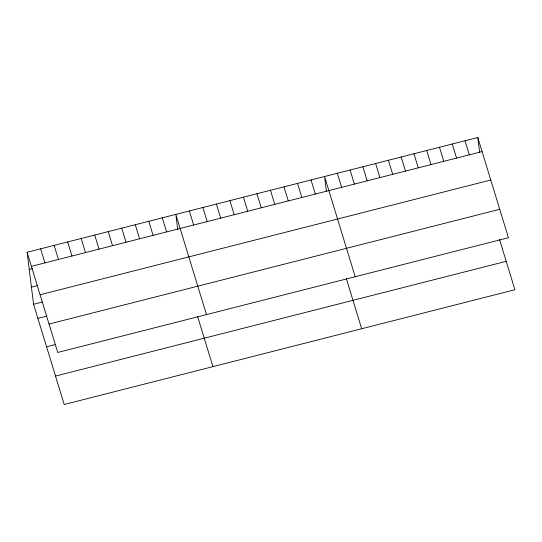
<?xml version="1.0" encoding="UTF-8"?>
<svg xmlns="http://www.w3.org/2000/svg" width="542" height="542" viewBox="0 0 542 542"><rect width="100%" height="100%" fill="white"/><g stroke="black" fill="none" stroke-linecap="round" stroke-linejoin="round"><path stroke-width="0.81" d="M27.1 252.26L477.787 137.499L508.43 237.714L57.737 352.469L27.1 252.26L33.57 304.286L64.213 404.501L514.9 289.74L499.555 239.544M31.402 266.339L482.095 151.584M29.234 269.428L32.418 268.615M31.436 287.118L37.798 285.498M40.094 294.76L490.781 180.005M33.57 304.286L42.323 302.057M37.879 318.364L46.626 316.142M49.051 324.048L499.738 209.287M46.565 346.792L55.318 344.563M55.521 376.073L506.208 261.319M465.022 140.751L469.325 154.836M452.252 144.003L456.554 158.081M439.481 147.255L443.783 161.333M426.71 150.507L431.019 164.585M413.939 153.759L418.248 167.837M401.175 157.011L405.477 171.089M388.404 160.263L392.706 174.341M375.633 163.515L379.935 177.593M362.862 166.767L367.171 180.845M350.091 170.019L354.4 184.097M337.327 173.264L341.629 187.349M355.193 276.732L324.556 176.516L326.386 191.238M346.318 278.561L361.663 328.757M311.033 179.964L315.336 194.043M297.511 183.406L301.819 197.484M283.994 186.848L288.297 200.926M270.472 190.289L274.774 204.368M256.949 193.731L261.258 207.81M243.433 197.173L247.735 211.258M229.91 200.615L234.212 214.7M216.387 204.063L220.696 218.141M202.871 207.505L207.173 221.583M189.348 210.946L193.65 225.025M206.468 314.597L175.825 214.388L177.762 229.923M197.593 316.433L212.938 366.629M162.309 217.83L166.611 231.908M148.786 221.272L153.088 235.357M135.263 224.713L139.572 238.798M121.747 228.162L126.049 242.24M108.224 231.603L112.526 245.682M94.701 235.045L99.01 249.124M81.185 238.487L85.487 252.565M67.662 241.928L71.964 256.007M54.139 245.37L58.448 259.455M40.623 248.812L44.925 262.897M477.787 137.499L479.623 152.221"/></g></svg>
